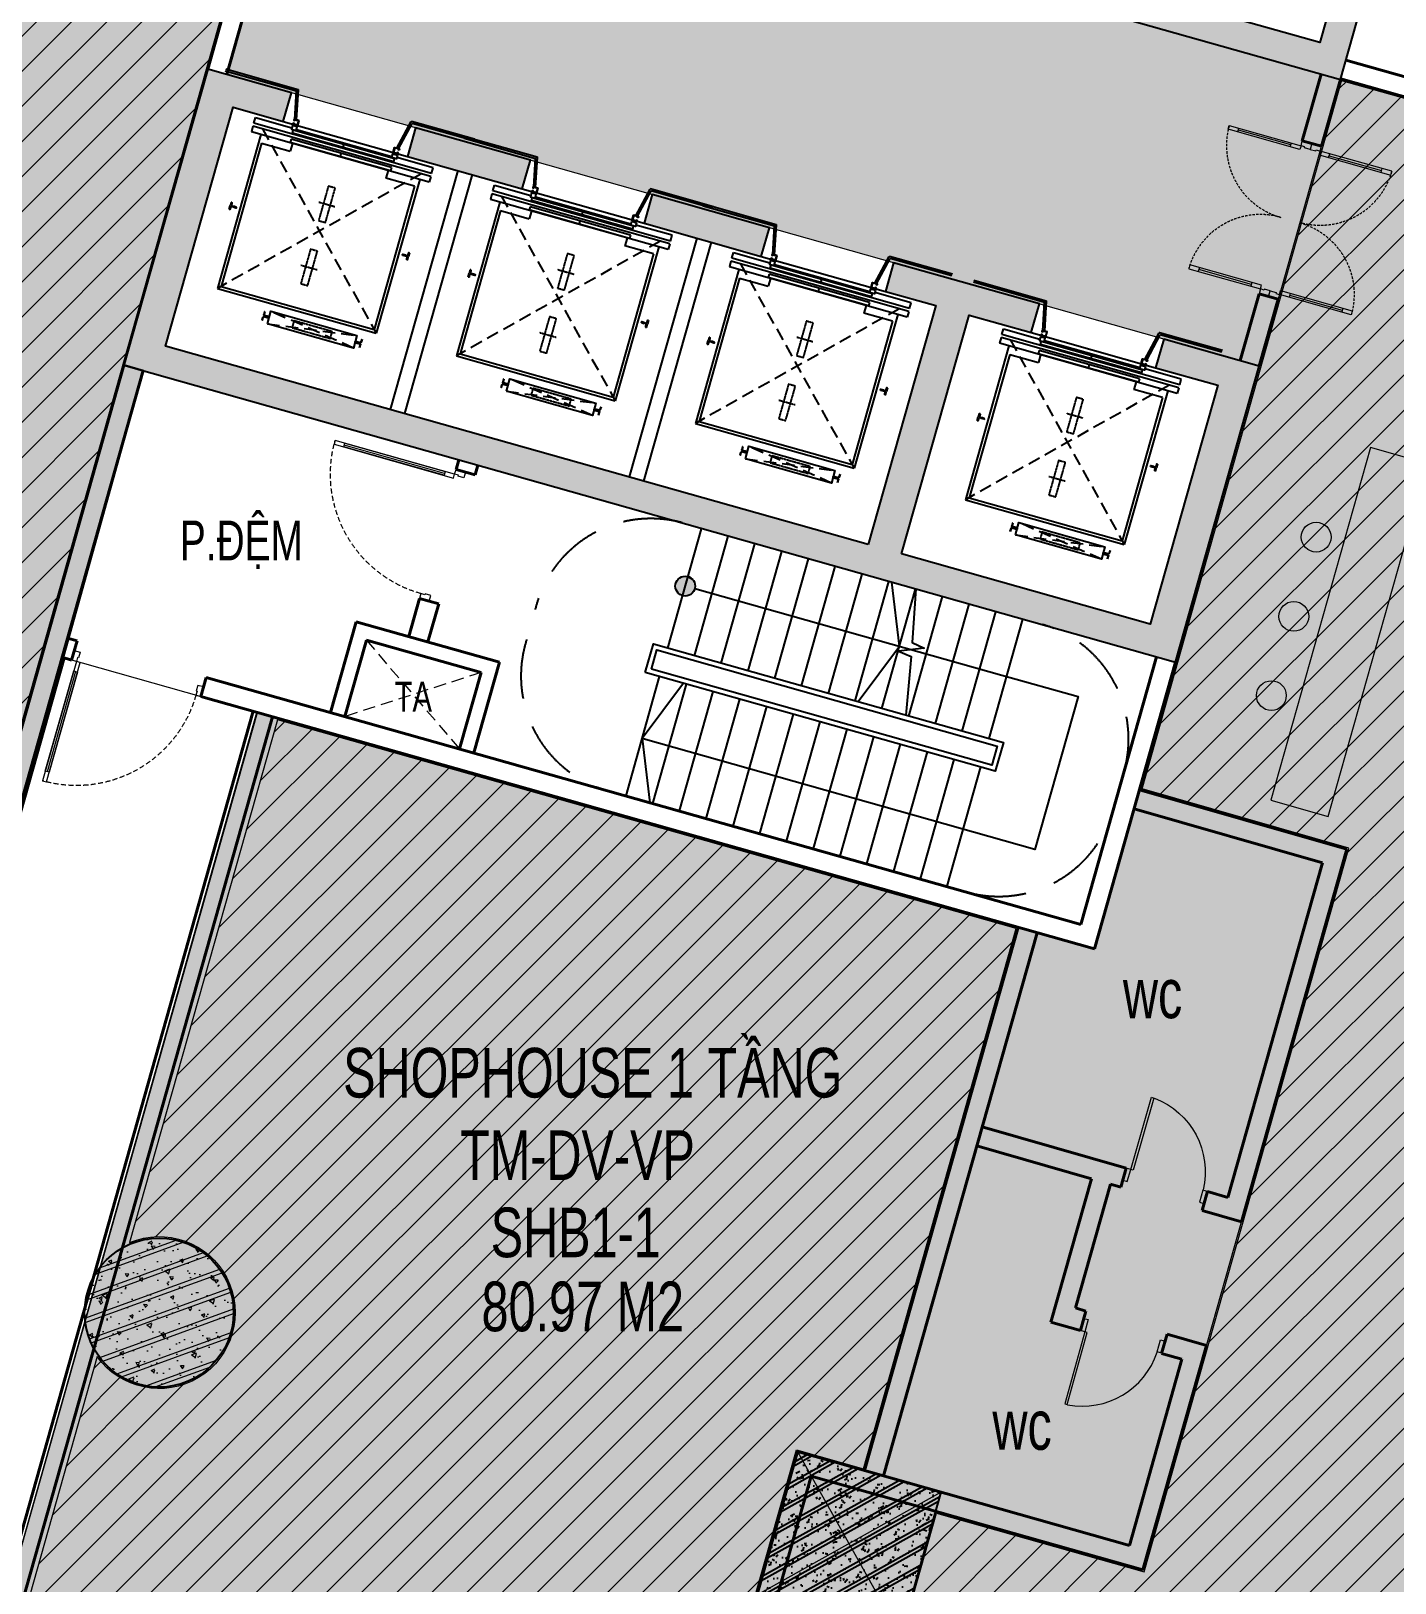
# Model space of a CAD drawing. Header units: millimetres. Extents: x -11451263 to 11578383104, y -507 to 1450429.
# Drawn here: x 11430778 to 11444508, y 1098421 to 1114050 of the extents above; entities that cross this region are included whole.
import ezdxf
from ezdxf.enums import TextEntityAlignment as Align

# ---------------------------------------------------------------- set-up
doc = ezdxf.new("R2010")
doc.units = ezdxf.units.MM
doc.header["$MEASUREMENT"] = 0
for name, pattern in [('CONTINOUS', [0]), ('DASHED', [4.5, 3, -1.5]), ('HIDDEN', [0.375, 0.25, -0.125]), ('xref.asix of  podium$0$xref.asix of  podium$0$CENTERX2', [4, 2.5, -0.5, 0.5, -0.5]), ('xref.asix of  podium$0$xref.asix of  podium$0$HIDDEN', [0.375, 0.25, -0.125]), ('xref.asix of  podium$0$xref.asix of  podium$0$PHANTOMX2', [5, 2.5, -0.5, 0.5, -0.5, 0.5, -0.5]), ('Xref_ST_MBDV Cot vach 30.7.2022$0$HIDDEN', [0.375, 0.25, -0.125]), ('Xref_ST_MBDV Cot vach 30.7.2022$0$HIDDEN2', [0.1875, 0.125, -0.0625])]:
    doc.linetypes.add(name, pattern=pattern)
doc.layers.get('0').update_dxf_attribs({"linetype": 'CONTINUOUS', "lineweight": 13})
doc.layers.get('Defpoints').update_dxf_attribs({"color": 5, "linetype": 'CONTINUOUS', "lineweight": 13})
doc.layers.add('A-AREA-NON-PLOT', color=4, linetype='CONTINUOUS', plot=False)
for name, color, linetype in [('A-FLOR-STRS-ARROW', 8, 'CONTINUOUS'), ('A-WALL-PATT', 251, 'CONTINUOUS'), ('KT-Text', 7, 'CONTINUOUS'), ('xref.asix of  podium$0$xref.asix of  podium$0$KC-Betong', 6, 'CONTINUOUS'), ('xref.asix of  podium$0$xref.asix of  podium$0$KT-Net cot vach', 6, 'CONTINUOUS'), ('xref.asix of  podium$0$xref.asix of  podium$0$KT-Net manh', 139, 'CONTINUOUS'), ('xref.asix of  podium$0$xref.asix of  podium$0$KT-Noi that', 36, 'CONTINUOUS'), ('xref.asix of  podium$0$xref.asix of  podium$0$KT-Thay', 7, 'CONTINUOUS')]:
    doc.layers.add(name, color=color, linetype=linetype)
for name, color, linetype, lineweight in [('CUA', 37, 'CONTINUOUS', 13), ('DO DIEN TICH THONG THUY', 141, 'CONTINUOUS', 13), ('KT-Chu viet', 255, 'CONTINUOUS', 20), ('KT-Chu viet 2', 6, 'CONTINUOUS', 20), ('KT-Net cat', 1, 'CONTINUOUS', 40), ('KT-Net cua', 87, 'CONTINUOUS', 9), ('KT-Net thay', 7, 'CONTINUOUS', 25), ('KT-Net to mau', 159, 'CONTINUOUS', 18), ('KT-Noi that', 39, 'CONTINUOUS', 9), ('KT-Vat lieu', 250, 'CONTINUOUS', 9), ('SPE-MEP-HVAC', 140, 'CONTINUOUS', 0)]:
    doc.layers.add(name, color=color, linetype=linetype, lineweight=lineweight)
doc.styles.add('xref.asix of  podium$0$xref.asix of  podium$0$DIM', font='vnsimli.shx', dxfattribs={"width": 0.7})
doc.styles.add('Xref_ST_MBDV Cot vach 30.7.2022$0$Arial', font='arial.ttf', dxfattribs={"width": 0.7})
doc.dimstyles.new('xref.asix of  podium$0$xref.asix of  podium$0$CCU 1-100 A1', dxfattribs={"dimscale": 100, "dimtxt": 2.2, "dimasz": 1, "dimexe": 1, "dimexo": 0, "dimgap": 1, "dimtad": 1, "dimdec": 0, "dimdsep": 46, "dimtxsty": 'xref.asix of  podium$0$xref.asix of  podium$0$DIM', "dimblk1": 'xref.asix of  podium$0$xref.asix of  podium$0$_ARCHTICK', "dimblk2": 'xref.asix of  podium$0$xref.asix of  podium$0$_ARCHTICK', "dimsah": 1, "dimcen": 0, "dimdle": 1, "dimclrd": 256, "dimclre": 256, "dimclrt": 31, "dimadec": 0, "dimazin": 0, "dimtfac": 1, "dimtdec": 0, "dimtix": 1, "dimtmove": 2, "dimatfit": 3, "dimldrblk": 'xref.asix of  podium$0$xref.asix of  podium$0$_ARCHTICK', "dimfxl": 0, "dimtolj": 1, "dimarcsym": 0})

# ---------------------------------------------------------------- blocks, each defined once
blk = doc.blocks.new('D_1350')
for points in [[(-213, -18), (-1368, 309), (-1379, 270), (-224, -56)], [(0, 0), (-20, -72), (-213, -18), (-192, 54)], [(-347, -1227), (-367, -1299), (-560, -1245), (-539, -1173)]]:
    blk.add_lwpolyline(points, close=True)
at = {"color": 8}
blk.add_arc((-150, 19), 1254, 168.8268, 251.7373, dxfattribs=at)
blk = doc.blocks.new('*U81')
h = blk.add_hatch()
h.set_pattern_fill('VATLIEU04', color=250, scale=40, style=0, pattern_type=2)
h.set_pattern_definition([(50, (550, 1550), (286.904, -25.1), [30, -330]), (355, (550, 1550), (-55.5, 300.877), [24, -264]), (100.451, (573.9, 1547.9), (231.404, 275.776), [25.496, -280.457]), (46.184, (550, 1630), (426.896, -66.21), [45, -495]), (96.636, (585.57, 1624.5), (373.865, 389.65), [38.244, -420.685]), (351.184, (550, 1630), (373.865, 389.65), [36, -396]), (21, (590, 1610), (238.763, -161.048), [30, -330]), (326, (590, 1610), (97.326, 290.06), [24, -264]), (71.451, (609.9, 1596.58), (336.09, 129.012), [25.496, -280.457]), (37.5, (550, 1550), (4.864, 133.1575), [0, -260.8, 0, -268, 0, -265]), (7.5, (550, 1550), (105.228, 157.765), [0, -152.8, 0, -254.8, 0, -101]), (327.5, (460.8, 1550), (213.529, -9.022), [0, -100, 0, -312, 0, -414]), (317.5, (420.8, 1550), (233.274, 40.042), [0, -130, 0, -207.2, 0, -294]), (45, (550, 1550), (-120.208, 120.208), []), (45, (550, 1599), (-120.208, 120.208), [])])
h.paths.add_polyline_path([(-475, -475), (1025, -475), (1025, 1025), (-475, 1025)])
at = {"color": 6, "ltscale": 0.25}
blk.add_lwpolyline([(-475, -475), (1025, -475), (1025, 1025), (-475, 1025)], close=True, dxfattribs=at)
at = {"layer": 'Defpoints', "linetype": 'ByBlock', "ltscale": 30}
for p, q in [((1025, -475), (-475, 1025)), ((-475, -475), (1025, 1025))]:
    blk.add_line(p, q, dxfattribs=at)
blk = doc.blocks.new('xref.asix of  podium$0$xref.asix of  podium$0$_Open90')
at = {"color": 0, "linetype": 'ByBlock', "lineweight": -2}
for p, q in [((0, 0), (-1, 0)), ((-0.5, 0.5), (0, 0)), ((0, 0), (-0.5, -0.5))]:
    blk.add_line(p, q, dxfattribs=at)
blk = doc.blocks.new('*D119')
at = {"layer": 'Defpoints', "color": 5, "transparency": 16777216}
for p, q in [((-2230, 1494), (-2230, 1596)), ((-730, 1457), (-730, 1596)), ((-2180, 1546), (-1728, 1546)), ((-780, 1546), (-1372, 1546))]:
    blk.add_line(p, q, dxfattribs=at)
at = {"layer": 'Defpoints', "color": 0, "transparency": 16777216}
for p in [(-2230, 1546), (-2230, 1494), (-730, 1457)]:
    blk.add_point(p, dxfattribs=at)
at = {"layer": 'Defpoints', "color": 5, "transparency": 16777216, "xscale": 50, "yscale": 50, "zscale": 50, "rotation": 180}
blk.add_blockref('xref.asix of  podium$0$xref.asix of  podium$0$_Open90', (-2230, 1546), dxfattribs=at)
at = {"layer": 'Defpoints', "color": 5, "transparency": 16777216, "xscale": 50, "yscale": 50, "zscale": 50}
blk.add_blockref('xref.asix of  podium$0$xref.asix of  podium$0$_Open90', (-730, 1546), dxfattribs=at)
at = {"layer": 'Defpoints', "color": 5, "transparency": 16777216, "insert": (-1550, 1546), "char_height": 110, "attachment_point": 5, "style": 'xref.asix of  podium$0$xref.asix of  podium$0$DIM'}
blk.add_mtext('\\A1;1500', dxfattribs=at)
blk = doc.blocks.new('xref.asix of  podium$0$xref.asix of  podium$0$_ARCHTICK')
at = {"color": 0, "linetype": 'ByBlock', "const_width": 0.15}
blk.add_lwpolyline([(-0.5, -0.5), (0.5, 0.5)], dxfattribs=at)
blk = doc.blocks.new('*D120')
at = {"layer": 'Defpoints', "color": 5, "transparency": 16777216}
for p, q in [((-879, 1950), (-1000, 1950)), ((-950, 1900), (-950, 1328)), ((-950, 400), (-950, 972)), ((-879, 350), (-1000, 350))]:
    blk.add_line(p, q, dxfattribs=at)
at = {"layer": 'Defpoints', "color": 0, "transparency": 16777216}
for p in [(-879, 1950), (-950, 350), (-879, 350)]:
    blk.add_point(p, dxfattribs=at)
at = {"layer": 'Defpoints', "color": 5, "transparency": 16777216, "xscale": 50, "yscale": 50, "zscale": 50}
for p, rotation in [((-950, 1950), 90), ((-950, 350), 270)]:
    blk.add_blockref('xref.asix of  podium$0$xref.asix of  podium$0$_Open90', p, dxfattribs=dict(at, rotation=rotation))
at = {"layer": 'Defpoints', "color": 5, "transparency": 16777216, "insert": (-950, 1150), "char_height": 110, "attachment_point": 5, "rotation": 90, "style": 'xref.asix of  podium$0$xref.asix of  podium$0$DIM'}
blk.add_mtext('\\A1;1600', dxfattribs=at)
blk = doc.blocks.new('*U306')
blk.add_line((-115, 40), (-1126, -245))
for points in [[(-271, 1326), (-255, 1269), (-312, 1252), (-315, 1262), (-353, 1251), (-367, 1299)], [(-14, 48), (-1217, -292), (-1227, -253), (-24, 87)], [(-110, 21), (-121, 59), (-1131, -226), (-1120, -265)], [(96, 27), (80, 85), (22, 69), (25, 59), (-14, 48), (0, 0)]]:
    blk.add_lwpolyline(points, close=True)
at = {"linetype": 'Xref_ST_MBDV Cot vach 30.7.2022$0$HIDDEN', "ltscale": 200}
blk.add_arc((-14, 48), 1250, 105.7776, 195.7776, dxfattribs=at)
blk = doc.blocks.new('*U309')
blk.add_line((-40, -115), (245, -1126))
for points in [[(-27, 96), (-85, 80), (-69, 22), (-59, 25), (-48, -14), (0, 0)], [(-48, -14), (292, -1216), (253, -1227), (-87, -24)], [(-21, -110), (-59, -121), (226, -1131), (265, -1120)], [(-1326, -271), (-1269, -255), (-1252, -312), (-1262, -315), (-1251, -354), (-1299, -367)]]:
    blk.add_lwpolyline(points, close=True)
at = {"linetype": 'Xref_ST_MBDV Cot vach 30.7.2022$0$HIDDEN', "ltscale": 200}
blk.add_arc((-48, -14), 1250, 195.7803, 285.7803, dxfattribs=at)
blk = doc.blocks.new('*U323')
for p, q in [((-77, -95), (-606, -244)), ((-72, -114), (-83, -75)), ((-601, -263), (-612, -225)), ((320, -1500), (-209, -1649)), ((314, -1480), (325, -1519)), ((-215, -1630), (-204, -1668))]:
    blk.add_line(p, q)
for points in [[(96, 27), (113, -31), (55, -47), (52, -37), (14, -48), (0, 0)], [(14, -48), (24, -87), (-697, -291), (-708, -252)], [(421, -1492), (411, -1453), (-311, -1657), (-300, -1696)], [(531, -1513), (515, -1455), (457, -1471), (460, -1481), (421, -1492), (435, -1540)]]:
    blk.add_lwpolyline(points, close=True)
at = {"linetype": 'Xref_ST_MBDV Cot vach 30.7.2022$0$HIDDEN2', "ltscale": 200}
for centre, start, end in [((14, -48), 195.7788, 285.7788), ((421, -1492), 105.7788, 195.7787)]:
    blk.add_arc(centre, 750, start, end, dxfattribs=at)
blk = doc.blocks.new('*U420')
at = {"linetype": 'HIDDEN', "ltscale": 500}
for p, q in [((937, 1096), (0, 0)), ((-218, 770), (1155, 326))]:
    blk.add_line(p, q, dxfattribs=at)
blk.add_lwpolyline([(-218, 770), (937, 1096), (1155, 326), (0, 0)], close=True, dxfattribs=at)
blk = doc.blocks.new('jghhjkghjkgj')
at = {"layer": 'DO DIEN TICH THONG THUY'}
h = blk.add_hatch(dxfattribs=at)
h.set_pattern_fill('ANSI31', color=256, scale=2000)
h.paths.add_polyline_path([(11422108, 1118119), (11423288, 1117144), (11424262, 1118324), (11423082, 1119298)], flags=16)
h.paths.add_polyline_path([(11428508, 1112833), (11429687, 1111859), (11430662, 1113039), (11429482, 1114013)], flags=16)
h.paths.add_polyline_path([(11424783, 1108323), (11425962, 1107348), (11426937, 1108528), (11425757, 1109502)], flags=16)
h.paths.add_polyline_path([(11415484, 1114997), (11420849, 1121493), (11422140, 1120427), (11427020, 1126335), (11430169, 1125446), (11426041, 1120447), (11429415, 1117661), (11433354, 1116544), (11429541, 1103048), (11427196, 1103710), (11418276, 1111076), (11419232, 1112233), (11418052, 1113207), (11417889, 1113010)])
at = {"layer": 'DO DIEN TICH THONG THUY', "elevation": 0}
blk.add_lwpolyline([(11415463, 1114995), (11420846, 1121514), (11422138, 1120448), (11427014, 1126353), (11430195, 1125454), (11426062, 1120449), (11429422, 1117675), (11433373, 1116554), (11429551, 1103029), (11427189, 1103697), (11418255, 1111074), (11419210, 1112231), (11418054, 1113186), (11417891, 1112989), (11415463, 1114995)], dxfattribs=at)
blk.add_lwpolyline([(11415484, 1114997), (11420849, 1121493), (11422140, 1120427), (11427020, 1126335), (11430169, 1125446), (11426041, 1120447), (11429415, 1117661), (11433354, 1116544), (11429541, 1103048), (11427196, 1103710), (11418276, 1111076), (11419232, 1112233), (11418052, 1113207), (11417889, 1113010)], close=True, dxfattribs=at)
blk = doc.blocks.new('hgjghj')
at = {"layer": 'A-WALL-PATT', "true_color": 0xd0c825}
h = blk.add_hatch(color=52, dxfattribs=at)
h.dxf.hatch_style = 1
edge = h.paths.add_edge_path()
edge.add_line((11434361, 1131062), (11430730, 1132093))
edge.add_arc((11430348, 1130643), 1500, 75.2537, 112.3576)
edge.add_arc((11425493, 1142607), 11412, 260.7236, 292.0527, ccw=False)
edge.add_line((11423653, 1131344), (11417121, 1133200))
edge.add_arc((11416828, 1131138), 2082, 81.9202, 127.7504)
edge.add_line((11415554, 1132785), (11413471, 1130329))
edge.add_line((11413471, 1130329), (11412261, 1128864))
edge.add_line((11412261, 1128864), (11415538, 1126158))
edge.add_line((11415538, 1126158), (11413659, 1123883))
edge.add_line((11413659, 1123883), (11416050, 1121909))
edge.add_line((11416050, 1121909), (11417928, 1124183))
edge.add_line((11417928, 1124183), (11420974, 1121668))
edge.add_line((11420974, 1121668), (11415335, 1114841))
edge.add_line((11415335, 1114841), (11417764, 1112835))
edge.add_line((11417764, 1112835), (11416949, 1111849))
edge.add_line((11416949, 1111849), (11427012, 1103539))
edge.add_line((11427012, 1103539), (11429716, 1102775))
edge.add_line((11429716, 1102775), (11431909, 1110629))
edge.add_line((11431909, 1110629), (11431716, 1110684))
edge.add_line((11431716, 1110684), (11431909, 1110629))
edge.add_line((11431909, 1110629), (11431909, 1110629))
edge.add_line((11431909, 1110629), (11431716, 1110684))
edge.add_line((11431716, 1110684), (11434134, 1119249))
edge.add_line((11434134, 1119249), (11430670, 1120228))
edge.add_line((11430670, 1120228), (11431579, 1123452))
edge.add_line((11431579, 1123452), (11441041, 1120786))
edge.add_line((11441041, 1120786), (11441464, 1122279))
edge.add_line((11441464, 1122279), (11452968, 1119017))
edge.add_line((11452968, 1119017), (11454530, 1118574))
edge.add_line((11454530, 1118574), (11455582, 1118276))
edge.add_line((11455582, 1118276), (11460202, 1116966))
edge.add_line((11460202, 1116966), (11465901, 1137046))
edge.add_line((11465901, 1137046), (11466088, 1136993))
edge.add_line((11466088, 1136993), (11466409, 1138072))
edge.add_line((11466409, 1138072), (11466395, 1140356))
edge.add_line((11466395, 1140356), (11465230, 1145453))
edge.add_line((11465230, 1145453), (11463197, 1145976))
edge.add_line((11463197, 1145976), (11461019, 1138270))
edge.add_line((11461019, 1138270), (11461212, 1138215))
edge.add_line((11461212, 1138215), (11456480, 1121471))
edge.add_line((11456480, 1121471), (11433498, 1127980))
edge.add_line((11433498, 1127980), (11434361, 1131062))
at = {"layer": 'A-WALL-PATT', "true_color": 0x93e6c6}
h = blk.add_hatch(color=111, dxfattribs=at)
h.dxf.hatch_style = 1
edge = h.paths.add_edge_path()
edge.add_line((11433565, 1116500), (11458101, 1109566))
edge.add_line((11458101, 1109566), (11455732, 1101202))
edge.add_arc((11439747, 1116684), 22252, 262.9992, 315.916, ccw=False)
edge.add_line((11437035, 1094597), (11438490, 1099745))
edge.add_line((11438490, 1099745), (11439360, 1099499))
edge.add_line((11439360, 1099499), (11440906, 1104969))
edge.add_line((11440906, 1104969), (11441484, 1104806))
edge.add_line((11441484, 1104806), (11443143, 1110676))
edge.add_line((11443143, 1110676), (11432749, 1113613))
edge.add_line((11432749, 1113613), (11433565, 1116500))
at = {"layer": 'A-WALL-PATT', "true_color": 0xf28888}
h = blk.add_hatch(color=11, dxfattribs=at)
h.dxf.hatch_style = 1
edge = h.paths.add_edge_path()
edge.add_line((11430256, 1096557), (11430064, 1096611))
edge.add_line((11430064, 1096611), (11433057, 1107187))
edge.add_line((11433057, 1107187), (11440906, 1104969))
edge.add_line((11440906, 1104969), (11439360, 1099499))
edge.add_line((11439360, 1099499), (11438495, 1099744))
edge.add_line((11438495, 1099744), (11437035, 1094597))
edge.add_arc((11439747, 1116684), 22252, 244.7537, 262.9992, ccw=False)
at = {"elevation": 0}
blk.add_lwpolyline([(11433565, 1116500), (11458101, 1109566), (11455732, 1101202, -0.235085), (11437035, 1094597), (11438490, 1099745), (11439360, 1099499), (11440906, 1104969), (11441484, 1104806), (11443143, 1110676), (11432749, 1113613)], format="xyb", close=True, dxfattribs=at)
blk.add_lwpolyline([(11430256, 1096557), (11430064, 1096611), (11433057, 1107187), (11440906, 1104969), (11439360, 1099499), (11438495, 1099744), (11437035, 1094597, -0.07978), (11430256, 1096557, -0.747867)], format="xyb", dxfattribs=at)
at = {"layer": 'A-AREA-NON-PLOT'}
blk.add_lwpolyline([(11416949, 1111849), (11427012, 1103539), (11429716, 1102775), (11431909, 1110629), (11431716, 1110684), (11431909, 1110629), (11431909, 1110629), (11431716, 1110684), (11434134, 1119249), (11430670, 1120228), (11431579, 1123452), (11441041, 1120786), (11441464, 1122279), (11452968, 1119017), (11454530, 1118574), (11455582, 1118276), (11460202, 1116966), (11465901, 1137046)], dxfattribs=at)
blk = doc.blocks.new('xref.asix of  podium$0$xref.asix of  podium$0$TM 1000kg')
at = {"layer": 'xref.asix of  podium$0$xref.asix of  podium$0$KT-Net manh'}
for p, q in [((-2850, 2500), (-2850, 1742.2)), ((-2832, 2500), (-2832, 1754.4)), ((-2850, 1742.2), (-2847, 1742.2)), ((-2847, 1742.2), (-2847, 1739.2)), ((-2550, 1674.2), (-2847, 1739.2)), ((-2550, 1692.7), (-2832, 1754.4)), ((-2500, 1800), (-2500, 500)), ((-2550, 625.8), (-2847, 560.8)), ((-2850, 557.8), (-2847, 557.8)), ((-2850, -100), (-2850, 557.8)), ((-2847, 557.8), (-2847, 560.8)), ((-2550, 607.3), (-2832, 545.6)), ((-2832, -100), (-2832, 545.6))]:
    blk.add_line(p, q, dxfattribs=at)
at = {"layer": 'xref.asix of  podium$0$xref.asix of  podium$0$KT-Net manh', "const_width": 2}
for points in [[(-2847, 1742.2), (-2832, 1754.4)], [(-2847, 557.8), (-2832, 545.6)]]:
    blk.add_lwpolyline(points, dxfattribs=at)
at = {"layer": 'xref.asix of  podium$0$xref.asix of  podium$0$KT-Net manh', "ltscale": 2}
for points in [[(-2510, 1700), (-2500, 1700), (-2500, 1650), (-2550, 1650), (-2550, 1700), (-2540, 1700), (-2540, 1690), (-2541.6, 1690), (-2541.6, 1698.4), (-2548.4, 1698.4), (-2548.4, 1651.6), (-2501.6, 1651.6), (-2501.6, 1698.4), (-2508.4, 1698.4), (-2508.4, 1690), (-2510, 1690)], [(-2510, 600), (-2500, 600), (-2500, 650), (-2550, 650), (-2550, 600), (-2540, 600), (-2540, 610), (-2541.6, 610), (-2541.6, 601.6), (-2548.4, 601.6), (-2548.4, 648.4), (-2501.6, 648.4), (-2501.6, 601.6), (-2508.4, 601.6), (-2508.4, 610), (-2510, 610)]]:
    blk.add_lwpolyline(points, close=True, dxfattribs=at)
at = {"layer": 'xref.asix of  podium$0$xref.asix of  podium$0$KT-Noi that', "linetype": 'Continuous', "ltscale": 2}
for p, q in [((-2460, 2080), (-2460, 1700)), ((-2400, 2080), (-2460, 2080)), ((-2400, 220), (-2400, 2080)), ((-2370, 220), (-2370, 2080)), ((-2370, 2080), (-2310, 2080)), ((-2310, 220), (-2310, 2080)), ((-2310, 1981), (-700, 1981)), ((-2230, 1950), (-730, 1950)), ((-2230, 1950), (-2230, 1650)), ((-730, 1950), (-730, 350)), ((-700, 1981), (-700, 319)), ((-2455, 650), (-2455, 1650)), ((-2441.3, 620), (-2441.3, 1680)), ((-2411, 1680), (-2441.3, 1680)), ((-2411, 620), (-2411, 1680)), ((-2348, 625), (-2348, 1675)), ((-2348, 1675), (-2314, 1675)), ((-2314, 625), (-2314, 1675)), ((-2310, 1650), (-2230, 1650)), ((-2411, 1150), (-2441.3, 1150)), ((-2314, 1150), (-2348, 1150)), ((-2310, 650), (-2230, 650)), ((-2230, 350), (-2230, 650)), ((-2460, 220), (-2460, 600)), ((-2411, 620), (-2441.3, 620)), ((-2348, 625), (-2314, 625)), ((-2310, 319), (-700, 319)), ((-2230, 350), (-730, 350)), ((-2400, 220), (-2460, 220)), ((-2370, 220), (-2310, 220))]:
    blk.add_line(p, q, dxfattribs=at)
at = {"layer": 'xref.asix of  podium$0$xref.asix of  podium$0$KT-Noi that', "linetype": 'Continuous'}
for p, q in [((-1572.5, 2077), (-1572.5, 2082)), ((-1572.5, 2082), (-1535, 2082)), ((-1569.5, 2074), (-1540.1, 2070.9)), ((-1540, 2021), (-1540, 2050)), ((-1537.1, 2054.1), (-1537.1, 2067.9)), ((-1497.5, 2082), (-1535, 2082)), ((-1532.9, 2054.1), (-1532.9, 2067.9)), ((-1530, 2021), (-1530, 2050)), ((-1500.5, 2074), (-1529.9, 2070.9)), ((-1497.5, 2077), (-1497.5, 2082)), ((-1539, 2020), (-1535, 2020)), ((-1531, 2020), (-1535, 2020)), ((-603.5, 1460), (-574.4, 1460)), ((-603.5, 1456.8), (-603.5, 1460)), ((-603.5, 1456.8), (-574.4, 1456.8)), ((-568.2, 1406.2), (-568.2, 1450.6)), ((-565, 1406.2), (-565, 1450.6)), ((-555, 1406.2), (-555, 1450.6)), ((-551.8, 1406.2), (-551.8, 1450.6)), ((-516.5, 1460), (-545.6, 1460)), ((-516.5, 1456.8), (-545.6, 1456.8)), ((-516.5, 1456.8), (-516.5, 1460)), ((-558, 1403.2), (-562, 1403.2)), ((-558, 1400), (-562, 1400)), ((-568.2, 493.8), (-568.2, 449.4)), ((-565, 493.8), (-565, 449.4)), ((-558, 500), (-562, 500)), ((-558, 496.8), (-562, 496.8)), ((-555, 493.8), (-555, 449.4)), ((-551.8, 493.8), (-551.8, 449.4)), ((-603.5, 443.2), (-574.4, 443.2)), ((-603.5, 440), (-574.4, 440)), ((-516.5, 443.2), (-545.6, 443.2)), ((-516.5, 440), (-545.6, 440)), ((-1572.5, 223), (-1572.5, 218)), ((-1572.5, 218), (-1535, 218)), ((-1569.5, 226), (-1540.1, 229.1)), ((-1540, 279), (-1540, 250)), ((-1539, 280), (-1535, 280)), ((-1537.1, 245.9), (-1537.1, 232.1)), ((-1531, 280), (-1535, 280)), ((-1497.5, 218), (-1535, 218)), ((-1532.9, 245.9), (-1532.9, 232.1)), ((-1530, 279), (-1530, 250)), ((-1500.5, 226), (-1529.9, 229.1)), ((-1497.5, 223), (-1497.5, 218))]:
    blk.add_line(p, q, dxfattribs=at)
at = {"layer": 'xref.asix of  podium$0$xref.asix of  podium$0$KT-Noi that', "linetype": 'xref.asix of  podium$0$xref.asix of  podium$0$HIDDEN', "ltscale": 500}
for p, q in [((-2370, 1981), (-700, 319)), ((-2370, 319), (-700, 1981)), ((-495, 1400), (-625, 500)), ((-495, 500), (-625, 1400))]:
    blk.add_line(p, q, dxfattribs=at)
at = {"layer": 'xref.asix of  podium$0$xref.asix of  podium$0$KT-Noi that', "linetype": 'xref.asix of  podium$0$xref.asix of  podium$0$CENTERX2'}
for p, q in [((-1815, 1236), (-1815, 1066.7)), ((-1155, 1236), (-1155, 1066.7))]:
    blk.add_line(p, q, dxfattribs=at)
at = {"layer": 'xref.asix of  podium$0$xref.asix of  podium$0$KT-Noi that', "linetype": 'Continuous', "ltscale": 2}
for points in [[(-2485, 1700), (-2445, 1700), (-2445, 1650), (-2485, 1650)], [(-495, 1400), (-625, 1400), (-625, 500), (-495, 500)], [(-2485, 600), (-2445, 600), (-2445, 650), (-2485, 650)]]:
    blk.add_lwpolyline(points, close=True, dxfattribs=at)
at = {"layer": 'xref.asix of  podium$0$xref.asix of  podium$0$KT-Noi that', "linetype": 'xref.asix of  podium$0$xref.asix of  podium$0$PHANTOMX2'}
for points in [[(-1635, 1186), (-1635, 1114), (-1995, 1114), (-1995, 1186)], [(-975, 1186), (-975, 1114), (-1335, 1114), (-1335, 1186)], [(-524, 1150), (-524, 750), (-596, 750), (-596, 1150)]]:
    blk.add_lwpolyline(points, close=True, dxfattribs=at)
at = {"layer": 'xref.asix of  podium$0$xref.asix of  podium$0$KT-Noi that', "linetype": 'Continuous'}
for centre, radius, start, end in [((-1569.5, 2077), 3, 180, 270), ((-1540.1, 2067.9), 3, 0, 90), ((-1542.3, 2054.7), 5.25, 295.66972, 353.31728), ((-1529.9, 2067.9), 3, 90, 180), ((-1527.7, 2054.7), 5.25, 186.68272, 244.33028), ((-1500.5, 2077), 3, 270, 0), ((-1539, 2021), 1, 180, 270), ((-1531, 2021), 1, 270, 0), ((-574.4, 1450.6), 9.4, 0, 90), ((-574.4, 1450.6), 6.2, 0, 90), ((-545.6, 1450.6), 9.4, 90, 180), ((-545.6, 1450.6), 6.2, 90, 180), ((-562, 1406.2), 6.2, 180, 270), ((-562, 1406.2), 3, 180, 270), ((-558, 1406.2), 3, 270, 0), ((-558, 1406.2), 6.2, 270, 0), ((-562, 493.8), 6.2, 90, 180), ((-562, 493.8), 3, 90, 180), ((-558, 493.8), 6.2, 0, 90), ((-558, 493.8), 3, 0, 90), ((-574.4, 449.4), 6.2, 270, 0), ((-574.4, 449.4), 9.4, 270, 0), ((-545.6, 449.4), 9.4, 180, 270), ((-545.6, 449.4), 6.2, 180, 270), ((-1569.5, 223), 3, 90, 180), ((-1540.1, 232.1), 3, 270, 0), ((-1539, 279), 1, 90, 180), ((-1542.3, 245.3), 5.25, 6.68272, 64.33028), ((-1527.7, 245.3), 5.25, 115.66972, 173.31728), ((-1529.9, 232.1), 3, 180, 270), ((-1531, 279), 1, 0, 90), ((-1500.5, 223), 3, 0, 90)]:
    blk.add_arc(centre, radius, start, end, dxfattribs=at)
at = {"layer": 'Defpoints', "color": 5}
for base, p1, p2, angle, picture, middle in [((-950.2, 350), (-879.1, 1950), (-879.1, 350), 90, '*D120', (-950.2, 1150)), ((-2230, 1545.8), (-730, 1457.2), (-2230, 1494.3), 180, '*D119', (-1550.1, 1545.8))]:
    dim = blk.add_linear_dim(base=base, p1=p1, p2=p2, angle=angle, dimstyle='xref.asix of  podium$0$xref.asix of  podium$0$CCU 1-100 A1', override={"dimscale": 50, "dimblk1": 'xref.asix of  podium$0$xref.asix of  podium$0$_Open90', "dimblk2": 'xref.asix of  podium$0$xref.asix of  podium$0$_Open90', "dimclrd": 5, "dimclre": 5, "dimclrt": 5, "dimlwd": 65535, "dimlwe": 65535}, dxfattribs=at)
    dim.commit()
    dim.dimension.update_dxf_attribs({"geometry": picture, "text_midpoint": middle, "dimtype": 128})
blk = doc.blocks.new('gfdgdfg')
at = {"layer": 'KT-Vat lieu'}
h = blk.add_hatch(dxfattribs=at)
h.set_pattern_fill('BTCT', color=256, scale=40)
h.set_pattern_definition([(50, (42495.26, -80632.66), (286.90407, -25.10085), [30, -330]), (355, (42495.26, -80632.66), (-55.5005, 300.87685), [24, -264]), (100.4514, (42519.16, -80634.75), (231.40375, 275.7758), [25.4961, -280.45684]), (46.1842, (42495.26, -80552.66), (426.8964, -66.2076), [45, -495]), (96.6356, (42530.83, -80558.18), (373.8651, 389.6471), [38.2441, -420.6852]), (351.1842, (42495.26, -80552.66), (373.8648, 389.6474), [36, -396]), (21, (42535.26, -80572.66), (238.7628, -161.04756), [30, -330]), (326, (42535.26, -80572.66), (97.3261, 290.06), [24, -264]), (71.4514, (42555.15, -80586.08), (336.08905, 129.0122), [25.4961, -280.45684]), (37.5, (42495.26, -80632.66), (4.86394, 133.15754), [0, -260.8, 0, -268, 0, -265]), (7.5, (42495.26, -80632.66), (105.22781, 157.76468), [0, -152.8, 0, -254.8, 0, -101]), (327.5, (42406.06, -80632.66), (213.52897, -9.02195), [0, -100, 0, -312, 0, -414]), (317.5, (42366.06, -80632.66), (233.27447, 40.042), [0, -130, 0, -207.2, 0, -294]), (45, (42495.26, -80632.66), (-106.06602, 106.06602), []), (45, (42565.97, -80632.66), (-106.06602, 106.06602), [])])
h.paths.add_polyline_path([(-5302.6, 17641.7), (-4432.5, 20721.1), (-5346.7, 20979.4), (-5428.2, 20690.7), (-4802.7, 20514), (-5509.7, 18011.9), (-8059.9, 18732.5), (-7352.9, 21234.6), (-6679.3, 21044.2), (-6597.7, 21332.9), (-7511.9, 21591.2), (-7539.1, 21495), (-15045.2, 23616), (-15888.1, 20632.8), (-15046.1, 20394.9), (-14964.5, 20683.6), (-15469.7, 20826.4), (-14789.9, 23232.2), (-7716.9, 21233.5), (-8396.7, 18827.7), (-8901.9, 18970.5), (-8983.5, 18681.8)])
h.paths.add_polyline_path([(-6536.8, 14561.2), (-7216.6, 12155.4), (-9718.6, 12862.4), (-9038.8, 15268.2), (-8413.3, 15091.4), (-8331.7, 15380.1), (-9799.2, 15794.8), (-9880.8, 15506.1), (-9375.6, 15363.4), (-10055.4, 12957.6), (-17128.5, 14956.2), (-16448.7, 17362), (-15943.4, 17219.2), (-15861.9, 17507.9), (-16703.9, 17745.9), (-17546.9, 14762.7), (-6961.4, 11771.5), (-6118.4, 14754.7), (-7080.7, 15026.6), (-7162.3, 14737.9)])
h.paths.add_polyline_path([(-11307.7, 19650.3), (-11389.3, 19361.6), (-10234.5, 19035.3), (-10152.9, 19324)], flags=17)
h.paths.add_polyline_path([(-12640.3, 19715.1), (-12558.7, 20003.8), (-13713.5, 20330.1), (-13795.1, 20041.4)], flags=17)
h.paths.add_polyline_path([(-13537.6, 16539.4), (-13456.1, 16828.1), (-14610.8, 17154.4), (-14692.4, 16865.7)], flags=17)
h.paths.add_polyline_path([(-11131.8, 15859.6), (-11050.3, 16148.3), (-12229.1, 16481.4), (-12310.7, 16192.7)], flags=17)
at = {"layer": 'KT-Vat lieu', "ltscale": 0.5}
h = blk.add_hatch(dxfattribs=at)
h.set_pattern_fill('VATLIEU04', color=256, scale=50, angle=335, pattern_type=2)
h.set_pattern_definition([(25, (-100739.18, 114418.67), (311.76915, -180), [37.5, -412.5]), (330, (-100739.18, 114418.67), (96.0694, 370.1782), [30, -330]), (75.4514, (-100713.2, 114403.67), (407.83865, 190.1779), [31.8701, -350.5711]), (21.1842, (-100696.9, 114509.3), (448.6488, -300.5234), [56.25, -618.75]), (71.6356, (-100659.53, 114484.26), (629.386, 243.9225), [47.8051, -525.8565]), (326.1842, (-100696.9, 114509.3), (629.3859, 243.923), [45, -495]), (356, (-100662.17, 114465.5), (185.4137, -308.5802), [37.5, -412.5]), (301, (-100662.17, 114465.5), (263.4901, 277.1898), [30, -330]), (46.4514, (-100646.7, 114439.8), (448.9038, -31.3908), [31.8701, -350.5711]), (12.5, (-100739.18, 114418.67), (75.8538, 148.28266), [0, -326, 0, -335, 0, -331.25]), (342.5, (-100739.18, 114418.67), (202.55378, 123.1402), [0, -191, 0, -318.5, 0, -126.25]), (302.5, (-100840.23, 114465.79), (237.13767, -123.02238), [0, -125, 0, -390, 0, -517.5]), (292.5, (-100885.55, 114486.92), (285.42618, -77.8696), [0, -162.5, 0, -259, 0, -367.5]), (20, (-100739.18, 114418.67), (-72.67928, 199.68468), []), (20, (-100713.3, 114474.18), (-72.67928, 199.68468), [])])
edge = h.paths.add_edge_path()
edge.add_arc((-17192.9, 5221.9), 750, 0, 360)
at = {"layer": 'xref.asix of  podium$0$xref.asix of  podium$0$KC-Betong', "ltscale": 10}
for points in [[(-7716.9, 21233.5), (-8396.7, 18827.7), (-8901.9, 18970.5), (-8983.5, 18681.8), (-5302.6, 17641.7), (-4432.5, 20721.1), (-5346.7, 20979.4), (-5428.2, 20690.7), (-4802.7, 20514), (-5509.7, 18011.9), (-8059.9, 18732.5), (-7352.9, 21234.6), (-6679.3, 21044.2), (-6597.7, 21332.9), (-7511.9, 21591.2), (-7539.1, 21495), (-15045.2, 23616), (-15888.1, 20632.8), (-15046.1, 20394.9), (-14964.5, 20683.6), (-15469.7, 20826.4), (-14789.9, 23232.2)], [(-14692.4, 16865.7), (-13537.6, 16539.4), (-13456.1, 16828.1), (-14610.8, 17154.4)], [(-11131.8, 15859.6), (-11050.3, 16148.3), (-12229.1, 16481.4), (-12310.7, 16192.7)]]:
    blk.add_lwpolyline(points, close=True, dxfattribs=at)
for points in [[(-10055.4, 12957.6), (-17128.5, 14956.2), (-16448.7, 17362), (-15943.4, 17219.2), (-15861.9, 17507.9), (-16703.9, 17745.9), (-17546.9, 14762.7), (-6961.4, 11771.5), (-6118.4, 14754.7), (-7080.7, 15026.6), (-7162.3, 14737.9), (-6536.8, 14561.2), (-7216.6, 12155.4), (-9718.6, 12862.4)], [(-9718.6, 12862.4), (-9038.8, 15268.2), (-8413.3, 15091.4), (-8331.7, 15380.1), (-9799.2, 15794.8), (-9880.8, 15506.1), (-9375.6, 15363.4), (-10055.4, 12957.6)], [(-14963.3, 14344.4), (-14963.3, 14344.4)]]:
    blk.add_lwpolyline(points, dxfattribs=at)
at = {"layer": 'xref.asix of  podium$0$xref.asix of  podium$0$KT-Net cot vach', "ltscale": 0.5}
blk.add_circle((-17192.9, 5221.9), 750, dxfattribs=at)
at = {"layer": 'xref.asix of  podium$0$xref.asix of  podium$0$KT-Thay'}
for points in [[(-14187.2, 16723), (-14867, 14317.2)], [(-14042.9, 16682.2), (-14722.7, 14276.4)], [(-11781.4, 16043.2), (-12461.2, 13637.4)], [(-11637.1, 16002.4), (-12316.9, 13596.6)]]:
    blk.add_lwpolyline(points, dxfattribs=at)
at = {"layer": 'xref.asix of  podium$0$xref.asix of  podium$0$KT-Net cot vach', "linetype": 'ByBlock', "xscale": -0.9999999999999977, "rotation": 254.2212213650004}
blk.add_blockref('*U81', (-10588.1, 2706.1), dxfattribs=at)
at = {"layer": 'xref.asix of  podium$0$xref.asix of  podium$0$KT-Noi that', "xscale": -1, "rotation": 74.221207447554}
for p in [(-14891.1, 14324), (-12485.3, 13644.2), (-10079.5, 12964.4), (-7360.9, 12196.2)]:
    blk.add_blockref('xref.asix of  podium$0$xref.asix of  podium$0$TM 1000kg', p, dxfattribs=at)

msp = doc.modelspace()

# ---------------------------------------------------------------- hatches: boundary and pattern name
at = {"layer": 'A-FLOR-STRS-ARROW'}
h = msp.add_hatch(color=256, dxfattribs=at)
edge = h.paths.add_edge_path(flags=0)
edge.add_arc((11437363.9, 1108460.1), 100, 254.21964, 614.21964)
msp.add_hatch(color=256, dxfattribs=at).paths.add_polyline_path([(11437280.8, 1108515.7), (11437264, 1108456.2), (11437285.3, 1108398.2), (11437336.7, 1108363.9), (11437398.5, 1108366.3), (11437447, 1108404.5), (11437463.8, 1108464), (11437442.5, 1108522), (11437391.1, 1108556.3), (11437329.3, 1108553.9)], flags=0)
at = {"layer": 'DO DIEN TICH THONG THUY'}
h = msp.add_hatch(dxfattribs=at)
h.set_pattern_fill('ANSI31', color=256, scale=2000)
edge = h.paths.add_edge_path()
edge.add_line((11443973, 1113560.3), (11458095.5, 1109569.3))
edge.add_line((11458095.5, 1109569.3), (11455731.4, 1101223.3))
edge.add_arc((11439760.4, 1116696.9), 22237.5, 263.54322, 315.90629, ccw=False)
edge.add_line((11437259.7, 1094600.5), (11438288, 1098227.2))
edge.add_line((11438288, 1098227.2), (11439540.4, 1097873.4))
edge.add_line((11439540.4, 1097873.4), (11439893.8, 1099124.3))
edge.add_line((11439893.8, 1099124.3), (11441984, 1098533.7))
edge.add_line((11441984, 1098533.7), (11444043.1, 1105819.7))
edge.add_line((11444043.1, 1105819.7), (11441963.8, 1106417.7))
edge.add_line((11441963.8, 1106417.7), (11443973, 1113560.3))
h = msp.add_hatch(dxfattribs=at)
h.set_pattern_fill('ANSI31', color=256, scale=2000)
edge = h.paths.add_edge_path()
edge.add_arc((11439747.4, 1116683.5), 22252.5, 244.79282, 262.96016)
edge.add_line((11437020.1, 1094598.8), (11438484.2, 1099762.4))
edge.add_line((11438484.2, 1099762.4), (11439157.5, 1099571.5))
edge.add_line((11439157.5, 1099571.5), (11440695.4, 1105013.2))
edge.add_line((11440695.4, 1105013.2), (11433259.5, 1107114.3))
edge.add_line((11433259.5, 1107114.3), (11431769.3, 1101847.8))
edge.add_arc((11432068, 1101143.5), 765, -144.5835, 112.98417, ccw=False)
edge.add_line((11431444.6, 1100700.2), (11430270.2, 1096550.1))

# ---------------------------------------------------------------- linework, layer by layer
at = {"layer": 'A-FLOR-STRS-ARROW', "extrusion": (1.21707e-08, -3.44475e-09, 1)}
msp.add_line((11437442.5, 1108522), (11437391.1, 1108556.3), dxfattribs=at)
at = {"layer": 'A-FLOR-STRS-ARROW'}
for points in [[(11439104.1, 1107296.9), (11439521.4, 1107854.4), (11439444, 1108499.8)], [(11437461.1, 1108436.7), (11440550.1, 1107563.8), (11441318.4, 1107346.7), (11440883.2, 1105807), (11436940.1, 1106921.3)], [(11439684.6, 1108431.8), (11439646.9, 1107893.5), (11439768.9, 1107834.3), (11439511.5, 1107806.2), (11439636.8, 1107749.5), (11439585.3, 1107160.9)], [(11437347.3, 1107481.7), (11436929.9, 1106924.2), (11437007.3, 1106278.8)]]:
    msp.add_lwpolyline(points, dxfattribs=at)
msp.add_circle((11437363.9, 1108460.1), 100, dxfattribs=at)
at = {"layer": 'A-FLOR-STRS-ARROW', "linetype": 'DASHED', "ltscale": 200}
for centre, start, end in [((11437018.4, 1107939.7), 74.5921, 166.29211), ((11440626.8, 1106920.1), 342.15075, 73.85077), ((11436909.7, 1107554.7), 162.15435, 253.85436), ((11440518, 1106535.1), 254.5885, 346.28852)]:
    msp.add_arc(centre, 1200, start, end, dxfattribs=at)
at = {"layer": 'Defpoints'}
msp.add_lwpolyline([(11466322.8, 1137820.8), (11455910.5, 1101099.3), (11455910.5, 1101099.3, -0.1976736), (11440263.8, 1094237), (11438501.8, 1094265.6), (11438501.8, 1094265.6), (11438501.8, 1094265.6), (11438501.8, 1094265.6, -0.0526373), (11433867.2, 1095014.7, -0.0397973), (11430011.4, 1096424.9), (11433052.6, 1107188.4), (11431117.8, 1107735.1), (11429716.1, 1102774.6), (11427011.8, 1103538.7), (11425228.8, 1101379.7), (11419552.3, 1106067.6)], format="xyb", dxfattribs=at)
at = {"layer": 'DO DIEN TICH THONG THUY', "elevation": 0}
for points in [[(11443962.7, 1113578.8), (11458114, 1109579.7), (11455744.8, 1101215.6, -0.2327915), (11437240.4, 1094587.6), (11438277.7, 1098245.8), (11439530, 1097891.9), (11439883.5, 1099142.8), (11441973.7, 1098552.2), (11444024.6, 1105809.4), (11441945.4, 1106407.4)], [(11443973, 1113560.3), (11458095.5, 1109569.3), (11455731.4, 1101223.3, -0.2325374), (11437259.7, 1094600.5), (11438288, 1098227.2), (11439540.4, 1097873.4), (11439893.8, 1099124.3), (11441984, 1098533.7), (11444043.1, 1105819.7), (11441963.8, 1106417.7)]]:
    msp.add_lwpolyline(points, format="xyb", close=True, dxfattribs=at)
at = {"layer": 'DO DIEN TICH THONG THUY'}
msp.add_lwpolyline([(11430270.2, 1096550.1, 0.0794364), (11437020.1, 1094598.8), (11438484.2, 1099762.4), (11439157.5, 1099571.5), (11440695.4, 1105013.2), (11433259.5, 1107114.3), (11431769.3, 1101847.8, -2.0864055), (11431444.6, 1100700.2)], format="xyb", close=True, dxfattribs=at)
at = {"layer": 'KT-Net cat'}
for p, q in [((11432557, 1113667.5), (11433372.8, 1116554.4)), ((11432749.5, 1113613.1), (11433565.2, 1116500)), ((11444012.7, 1113755.7), (11455656.7, 1110465.4)), ((11443765.8, 1113617.6), (11443575.5, 1112944)), ((11443958.3, 1113563.3), (11443767.9, 1112889.6)), ((11443958.3, 1113563.2), (11455891, 1110191.4)), ((11443767.9, 1112889.6), (11443575.5, 1112944, 0)), ((11443140.4, 1111404.3), (11442950, 1110730.7)), ((11443332.9, 1111349.9), (11443140.4, 1111404.3)), ((11443332.9, 1111349.9), (11443142.5, 1110676.3)), ((11431714, 1110684.3), (11429550.9, 1103029.1)), ((11431906.5, 1110629.9), (11429689, 1102782.2)), ((11435056.6, 1109635.8), (11435083.8, 1109732.1)), ((11435249.1, 1109581.5), (11435056.6, 1109635.8)), ((11435249.1, 1109581.5), (11435276.2, 1109677.7)), ((11434580.6, 1107951.4), (11434689.5, 1108336.7)), ((11434881.9, 1108282.3), (11434689.5, 1108336.7)), ((11434773.1, 1107897.4), (11434881.9, 1108282.3)), ((11433792.3, 1107187.4), (11434050.7, 1108101.6)), ((11434050.7, 1108101.6), (11435494.1, 1107693.7, 0)), ((11431145.1, 1107935.4), (11431241.3, 1107908.2)), ((11431241.3, 1107908.2), (11431187, 1107715.7)), ((11433936.7, 1107146.6), (11434154.2, 1107916.4)), ((11434154.2, 1107916.4), (11435309, 1107590.1, 0)), ((11431090.7, 1107742.9), (11431187, 1107715.7)), ((11435235.8, 1106779.5), (11435494.1, 1107693.7)), ((11441345.6, 1105053), (11442107.1, 1107747.5)), ((11441483.7, 1104806.2), (11442299.5, 1107693.1)), ((11442107.1, 1107747.5), (11442107.1, 1107747.6)), ((11432540.5, 1107541.1), (11432486.1, 1107348.6)), ((11432540.5, 1107541.1), (11441345.6, 1105053)), ((11435091.4, 1106820.3), (11435309, 1107590.1)), ((11432486.1, 1107348.6), (11441483.7, 1104806.2)), ((11433015.4, 1107199.1), (11429976.7, 1096445.4)), ((11433207.8, 1107144.7), (11430159.9, 1096358.4)), ((11441936.9, 1106409.8), (11444024.6, 1105809.4)), ((11441882.5, 1106217.4), (11443778, 1105672.2)), ((11444024.6, 1105809.4), (11442964, 1102056.4)), ((11443778, 1105672.2), (11442826.1, 1102304.1)), ((11439168, 1099552.9), (11440713.9, 1105023.7)), ((11439360.5, 1099498.5), (11440906.4, 1104969.3)), ((11440354.2, 1103015), (11441803.6, 1102598.2)), ((11440299.8, 1102822.6), (11441453, 1102490.9)), ((11441803.6, 1102598.2), (11441749.2, 1102405.7)), ((11441044.5, 1101047.6), (11441453, 1102490.9)), ((11441645.5, 1102436.4), (11441292, 1101191.5)), ((11441645.2, 1102435.6), (11441749.2, 1102405.7)), ((11442621.6, 1102367), (11442566.1, 1102170.8)), ((11442620.5, 1102363.2), (11442826.1, 1102304.1)), ((11442566.1, 1102170.8), (11442964, 1102056.4)), ((11441292, 1101191.5), (11441395.4, 1101156.3)), ((11441395.4, 1101156.3), (11441341, 1100963.8)), ((11441044.5, 1101047.6), (11441341, 1100963.8)), ((11442611.5, 1100812.6), (11441971.1, 1098552.9)), ((11442213.8, 1100926.8), (11442159, 1100732.6)), ((11442213.8, 1100926.8), (11442611.5, 1100812.6)), ((11442364.1, 1100674.7), (11441835, 1098799.2)), ((11442159, 1100732.6), (11442364.1, 1100674.7)), ((11438494.4, 1099743.3), (11437035.2, 1094596.9)), ((11438494.4, 1099743.3), (11441835, 1098799.2)), ((11438632.3, 1099496.5), (11437236.4, 1094573.2)), ((11438632.3, 1099496.5), (11441971.1, 1098552.9))]:
    msp.add_line(p, q, dxfattribs=at)
at = {"layer": 'KT-Net cua', "elevation": 0}
for points in [[(11466064.3, 1137000.2), (11455923.6, 1101112.9, -0.3234729), (11429976.7, 1096445.4, -0.3243066)], [(11465871.6, 1137053.7), (11455744.8, 1101215.6, -0.3241238), (11430037.7, 1096661.2)]]:
    msp.add_lwpolyline(points, format="xyb", dxfattribs=at)
at = {"layer": 'KT-Net thay', "extrusion": (1.21707e-08, -3.44475e-09, 1)}
for p, q in [((11437187.8, 1107834.9), (11437526.5, 1109037.3)), ((11437457.3, 1107759), (11437796, 1108961.4)), ((11437726.8, 1107683.1), (11438065.5, 1108885.5)), ((11437996.3, 1107607.2), (11438335, 1108809.6)), ((11438265.9, 1107531.3), (11438604.6, 1108733.7)), ((11438535.4, 1107455.3), (11438874.1, 1108657.8)), ((11438804.9, 1107379.4), (11439143.6, 1108581.9)), ((11439074.4, 1107303.5), (11439413.1, 1108506)), ((11439343.9, 1107227.6), (11439682.6, 1108430.1)), ((11439613.4, 1107151.7), (11439952.1, 1108354.2)), ((11439883, 1107075.8), (11440221.6, 1108278.3)), ((11440152.5, 1106999.9), (11440491.2, 1108202.4)), ((11440422, 1106924), (11440760.7, 1108126.5)), ((11436767.5, 1106347.4), (11437106.2, 1107549.8)), ((11437037, 1106271.5), (11437375.7, 1107473.9)), ((11437306.5, 1106195.6), (11437645.2, 1107398)), ((11437576, 1106119.7), (11437914.7, 1107322.1)), ((11437845.6, 1106043.8), (11438184.3, 1107246.2)), ((11438115.1, 1105967.9), (11438453.8, 1107170.3)), ((11438384.6, 1105892), (11438723.3, 1107094.4)), ((11438654.1, 1105816.1), (11438992.8, 1107018.5)), ((11438923.6, 1105740.2), (11439262.3, 1106942.6)), ((11439193.1, 1105664.3), (11439531.8, 1106866.7)), ((11439462.7, 1105588.4), (11439801.3, 1106790.8)), ((11439732.2, 1105512.4), (11440070.9, 1106714.9)), ((11440001.7, 1105436.5), (11440340.4, 1106639))]:
    msp.add_line(p, q, dxfattribs=at)
at = {"layer": 'KT-Net thay'}
for points in [[(11436962, 1107590.3), (11437043.6, 1107879), (11440565.8, 1106884), (11440484.2, 1106595.3)], [(11437023.8, 1107624.8), (11437078.1, 1107817.3), (11440504.1, 1106849.5), (11440449.7, 1106657.1)]]:
    msp.add_lwpolyline(points, close=True, dxfattribs=at)
at = {"layer": 'KT-Noi that', "linetype": 'CONTINOUS', "ltscale": 10000}
msp.add_lwpolyline([(11443257.6, 1106302.8), (11443835, 1106139.7), (11444838.7, 1109691.8), (11444261.3, 1109855)], close=True, dxfattribs=at)
for centre in [(11443714.9, 1108953.4), (11443489.4, 1108155.2), (11443263.9, 1107357.1)]:
    msp.add_circle(centre, 150, dxfattribs=at)

# ---------------------------------------------------------------- block references
at = {"layer": 'CUA', "rotation": 328.4424531756329}
msp.add_blockref('*U323', (11443575.5, 1112944, 0), dxfattribs=at)
at = {"layer": 'CUA', "xscale": -1}
msp.add_blockref('*U323', (11443767.9, 1112889.6, 0), dxfattribs=at)
at = {"layer": 'CUA', "xscale": -1, "rotation": 270}
for name, p in [('*U309', (11435056.6, 1109635.8)), ('*U306', (11431187, 1107715.7))]:
    msp.add_blockref(name, p, dxfattribs=at)
at = {"layer": 'KT-Net cua'}
for p, xscale, yscale, zscale, rotation in [((11441768.8, 1102477.2), -0.629636462411829, 0.629636462411829, 0.629636462411829, 58.17616465791896), ((11441374.8, 1101085.1), 0.6296364624118291, 0.6296364624118291, 0.6296364624118291, 90.21258642538106)]:
    msp.add_blockref('D_1350', p, dxfattribs=dict(at, xscale=xscale, yscale=yscale, zscale=zscale, rotation=rotation))
at = {"layer": 'KT-Net thay'}
msp.add_blockref('gfdgdfg', (11449260.9, 1095921.6), dxfattribs=at)
at = {"layer": 'KT-Net to mau'}
for name, p in [('hgjghj', (0, 0)), ('jghhjkghjkgj', (0, 0, 0))]:
    msp.add_blockref(name, p, dxfattribs=at)
at = {"layer": 'SPE-MEP-HVAC', "linetype": 'HIDDEN', "ltscale": 1000, "xscale": -1}
msp.add_blockref('*U420', (11435091.4, 1106820.3, 0), dxfattribs=at)

# ---------------------------------------------------------------- texts
at = {"layer": 'KT-Chu viet', "attachment_point": 2, "style": 'Xref_ST_MBDV Cot vach 30.7.2022$0$Arial'}
for s, insert, char_height in [('TA', (11434626.4, 1107497, 0), 300), ('wc', (11442068.5, 1104608.3), 500), ('wc', (11440754.7, 1100261.8), 500)]:
    msp.add_mtext(s, dxfattribs=dict(at, insert=insert, char_height=char_height))
at = {"layer": 'KT-Chu viet', "color": 124, "char_height": 500, "width": 5339.453, "attachment_point": 2, "style": 'Xref_ST_MBDV Cot vach 30.7.2022$0$Arial'}
for s, insert in [('TM-DV-VP', (11436279.4, 1102978.6)), ('SHB1-1', (11436261.3, 1102201))]:
    msp.add_mtext(s, dxfattribs=dict(at, insert=insert))
at = {"layer": 'KT-Chu viet', "insert": (11436332, 1101455.7), "char_height": 500, "width": 5339.453, "attachment_point": 2, "style": 'Xref_ST_MBDV Cot vach 30.7.2022$0$Arial'}
msp.add_mtext('80.97 M2', dxfattribs=at)
at = {"layer": 'KT-Chu viet 2', "insert": (11436432.9, 1103809.4), "char_height": 500, "width": 5339.453, "attachment_point": 2, "style": 'Xref_ST_MBDV Cot vach 30.7.2022$0$Arial'}
msp.add_mtext('SHOPHOUSE 1 TẦNG', dxfattribs=at)
at = {"layer": 'KT-Text', "style": 'Xref_ST_MBDV Cot vach 30.7.2022$0$Arial', "width": 0.7}
msp.add_text('P.ĐỆM', height=400, dxfattribs=at).set_placement((11432895.7, 1108719.7), align=Align.CENTER)

doc.saveas('drawing.dxf')
